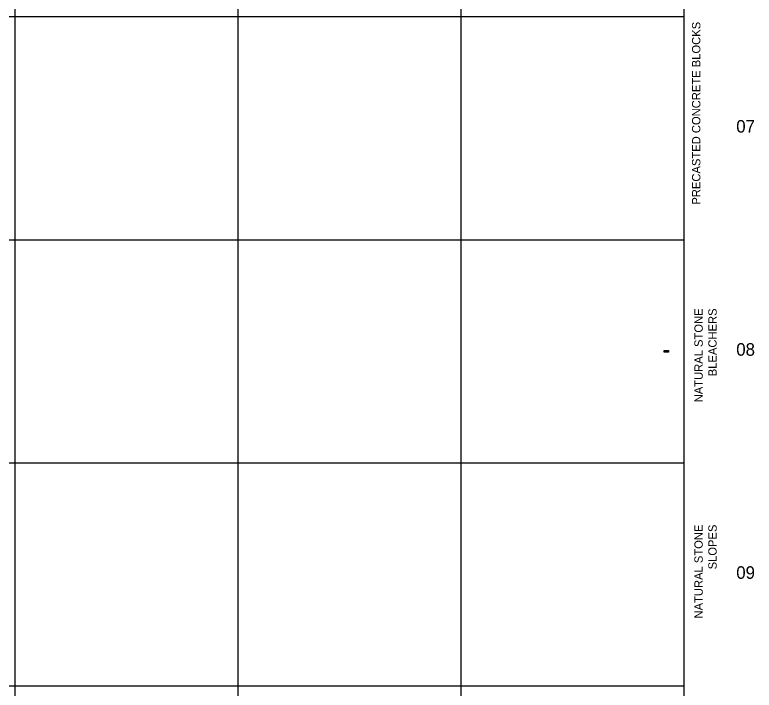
# Model space of a CAD drawing. Header units: metres. Extents: x -325 to 301, y -147 to 149.
# Drawn here: x 112.21 to 145.37, y 33.27 to 63.54 of the extents above; entities that cross this region are included whole.
import ezdxf

# ---------------------------------------------------------------- set-up
doc = ezdxf.new("R2010")
doc.units = ezdxf.units.M
doc.layers.add('-aux', color=50, linetype='Continuous', plot=False)
for name, color, linetype in [('A-KEYPLAN_HATCH', 7, 'Continuous'), ('A_TEXT_2', 7, 'Continuous'), ('EIT_0 Llegenda', 7, 'Continuous')]:
    doc.layers.add(name, color=color, linetype=linetype)
doc.styles.get("Standard").update_dxf_attribs({"font": 'arial.ttf'})
doc.styles.add('x-llegenda materials$0$ENGRAVERS', font='TT0586M.TTF')

# ---------------------------------------------------------------- blocks, each defined once
blk = doc.blocks.new('hatch keyplan 2')
at = {"layer": 'A-KEYPLAN_HATCH'}
blk.add_lwpolyline([(0, 0.0055), (0.0129, 0.0055), (0.0129, 0), (0, 0)], close=True, dxfattribs=at)
blk = doc.blocks.new('hatch keyplan')
at = {"layer": 'A-KEYPLAN_HATCH'}
blk.add_blockref('hatch keyplan 2', (1.4306, 0.8521), dxfattribs=at)
blk = doc.blocks.new('PNS_05')
at = {"layer": 'A-KEYPLAN_HATCH', "xscale": 0.7124947396918078, "yscale": 0.7124947396918078, "zscale": 0.7124947396918078}
blk.add_blockref('hatch keyplan', (-1.0193, -0.6072), dxfattribs=at)
at = {"layer": 'A_TEXT_2', "insert": (-0.0006, 0.0029), "char_height": 0.001781, "attachment_point": 1}
blk.add_mtext_dynamic_manual_height_columns('\\pi0.00097;{\\fArial|b1|i0|c0|p34;P}NS-05', width=0.010375, gutter_width=0.0107, heights=[0], dxfattribs=at)

msp = doc.modelspace()

# ---------------------------------------------------------------- linework, layer by layer
at = {"layer": '-aux'}
for points in [[(112.234, 3.457), (112.234, 133.457)], [(122.234, 3.457), (122.234, 133.457)], [(132.234, 3.457), (132.234, 133.457)], [(142.234, 3.457), (142.234, 133.457)], [(12.234, 63.457), (142.234, 63.457)], [(12.234, 53.457), (142.234, 53.457)], [(12.234, 43.457), (142.234, 43.457)], [(12.234, 33.457), (142.234, 33.457)]]:
    msp.add_lwpolyline(points, dxfattribs=at)

# ---------------------------------------------------------------- block references
at = {"color": 244, "true_color": 0x991b1e, "xscale": 21.05278700931629, "yscale": 21.05278700931629, "zscale": 21.05278700931629}
msp.add_blockref('PNS_05', (141.337, 48.417), dxfattribs=at)

# ---------------------------------------------------------------- texts
at = {"layer": 'EIT_0 Llegenda', "char_height": 0.375, "width": 19.2101, "attachment_point": 9, "rotation": 90, "style": 'x-llegenda materials$0$ENGRAVERS'}
for s, insert in [('PRECASTED CONCRETE BLOCKS', (142.962, 63.223)), ('NATURAL STONE\\PBLEACHERS', (143.693, 50.378)), ('NATURAL STONE\\PSLOPES', (143.693, 40.69))]:
    msp.add_mtext(s, dxfattribs=dict(at, insert=insert))
at = {"layer": 'EIT_0 Llegenda', "char_height": 0.5625, "width": 28.81515, "attachment_point": 3, "style": 'x-llegenda materials$0$ENGRAVERS'}
for s, insert in [('07', (145.404, 58.822)), ('08', (145.404, 48.822)), ('09', (145.404, 38.822))]:
    msp.add_mtext(s, dxfattribs=dict(at, insert=insert))

doc.saveas('drawing.dxf')
